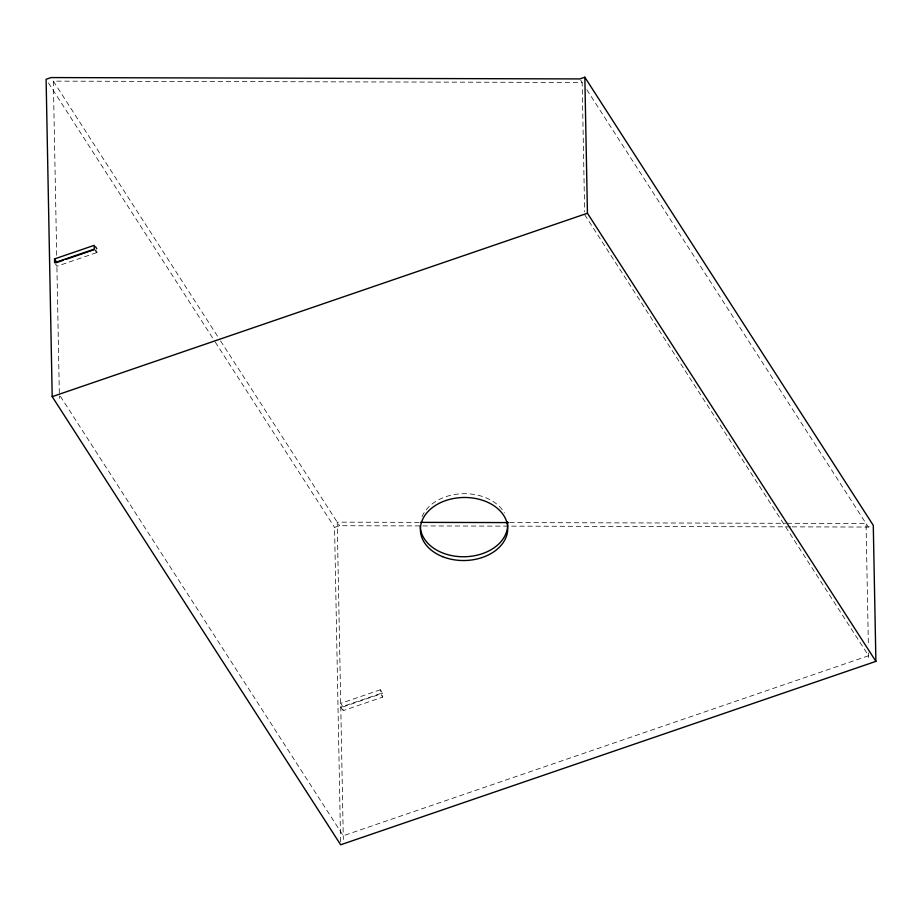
<?xml version="1.0" encoding="UTF-8"?>
<svg xmlns="http://www.w3.org/2000/svg" width="922" height="922" viewBox="0 0 922 922"><rect width="100%" height="100%" fill="white"/><g stroke="black" fill="none" stroke-linecap="round" stroke-linejoin="round"><path stroke-width="0.69" stroke-dasharray="4.61 3.46" d="M94.182 245.344L96.476 248.905L96.545 252.686L56.899 266.262L54.605 262.712M340.598 841.901L334.559 527.407L339.515 525.713L421.423 525.92M380.348 689.771L340.702 703.359L342.996 706.909L343.065 710.689L382.711 697.101L382.642 693.321L380.348 689.771L380.429 693.551L382.711 697.101M380.429 693.551L340.783 707.139L343.065 710.689M342.996 706.909L382.642 693.321M792.171 526.854L868.328 527.05L870.806 526.208M56.691 255.29L53.349 81.136L582.162 82.473L584.652 211.841M419.13 522.359L337.222 522.152L343.318 839.527M509.67 522.59L785.567 523.293M787.008 523.293L866.046 523.5L868.386 645.677M422.864 525.92L790.73 526.854M580.641 80.11L582.162 82.473M586.83 89.722L868.328 527.05M584.698 214.711L868.582 655.738L343.249 835.747L59.365 394.731L56.853 263.75M53.349 81.136L219.782 339.711M220.565 340.91L339.515 525.713M48.44 82.911L214.503 340.886M215.275 342.097L334.559 527.407M95.646 246.289L97.167 248.663M95.715 250.069L97.248 252.444M94.263 249.124L96.545 252.686M868.524 652.857L868.651 659.507M59.388 395.987L59.434 398.5M422.092 516.666A43.68 31.521 -1.1 0 1 461.841 493.754A43.68 31.521 -1.1 0 1 504.449 513.012"/><path stroke-width="1.38" d="M54.536 258.932L94.182 245.344L94.263 249.124L54.605 262.712L54.536 258.932L56.83 262.493L63.434 260.223M584.825 77.218L579.869 78.923L51.056 77.575L46.1 79.28L52.197 396.644L340.656 844.783L875.9 661.374L873.284 525.356L584.825 77.218L587.441 213.236L875.9 661.374M66.084 259.324L93.837 249.804M52.197 396.644L587.441 213.236M420.57 522.371L508.229 522.59M507.434 521.737A43.68 31.521 -1.1 0 1 466.371 556.692A43.68 31.521 -1.1 0 1 420.305 525.989M442.641 556.681A43.68 31.521 -1.1 0 0 507.722 528.248A43.68 31.521 -1.1 0 0 441.788 502.087A43.68 31.521 -1.1 0 0 442.641 556.681"/></g></svg>
